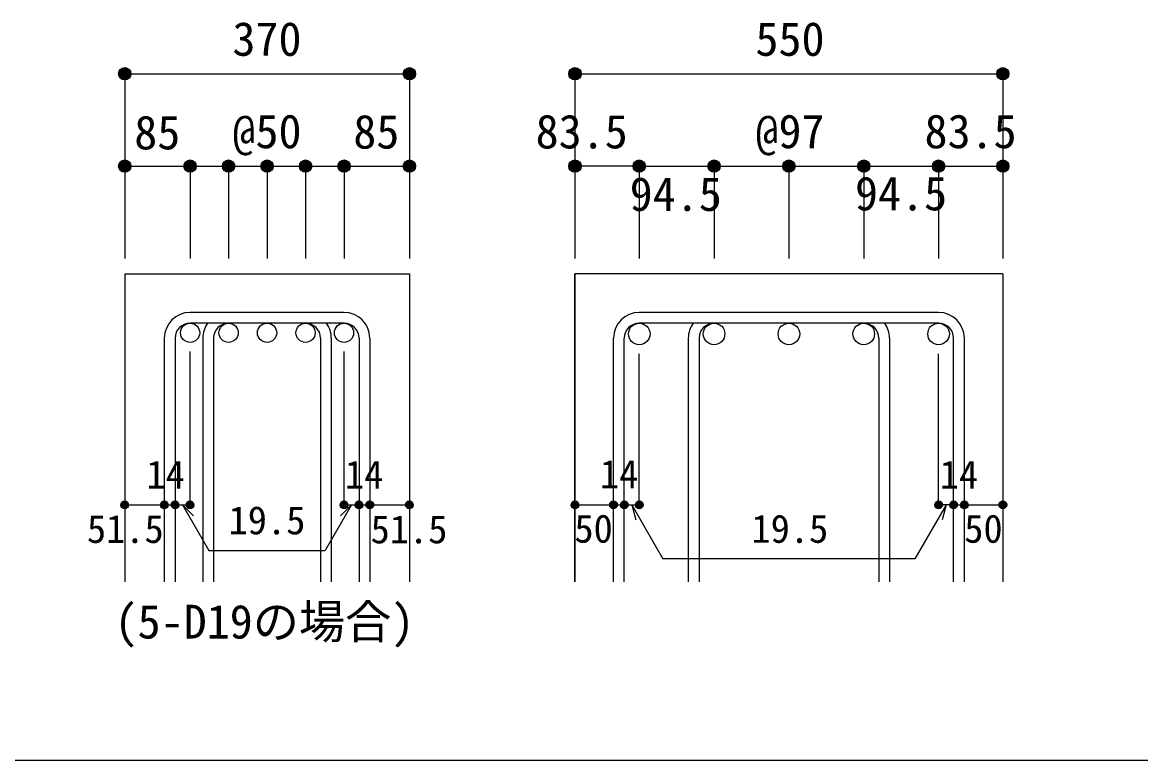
# Model space of a CAD drawing. Units: millimetres at full size, sheet at 1:20. Extents: x -3982 to 3969, y -2797 to 2801.
# Drawn here: x -628 to 825, y -2797 to -1838 of the extents above; entities that cross this region are included whole.
import ezdxf
from ezdxf.enums import TextEntityAlignment as Align

# ---------------------------------------------------------------- set-up
doc = ezdxf.new("R2010")
doc.units = ezdxf.units.MM
doc.header["$LTSCALE"] = 20
doc.header["$PDMODE"] = 32
doc.header["$PDSIZE"] = 10
for name, color, linetype in [('6-1_躯体線', 2, 'Continuous'), ('6-5_梁主筋', 7, 'Continuous'), ('6-6_S.T.P.', 7, 'Continuous'), ('6-7_文字', 7, 'Continuous'), ('6-D_寸法', 4, 'Continuous'), ('F-0_枠', 6, 'Continuous')]:
    doc.layers.add(name, color=color, linetype=linetype)
doc.styles.add('ＭＳ ゴシック', font='')
doc.styles.get('ＭＳ ゴシック').set_extended_font_data('MS Gothic')

msp = doc.modelspace()

# ---------------------------------------------------------------- linework, layer by layer
at = {"layer": '6-1_躯体線'}
for p, q in [((-494.77, -2164.67), (-494.77, -2564.67)), ((-494.77, -2164.67), (-124.77, -2164.67)), ((-124.77, -2164.67), (-124.77, -2564.67)), ((90.34, -2564.67), (90.34, -2164.67)), ((90.34, -2164.67), (90.34, -2564.67)), ((646.24, -2164.67), (90.34, -2164.67)), ((646.24, -2164.67), (646.24, -2564.67)), ((646.24, -2164.67), (646.24, -2564.67))]:
    msp.add_line(p, q, dxfattribs=at)
at = {"layer": '6-5_梁主筋', "color": 3}
for centre, radius in [((-409.77, -2241.17), 12.5), ((-359.77, -2241.17), 12.5), ((-309.77, -2241.17), 12.5), ((-259.77, -2241.17), 12.5), ((-209.77, -2241.17), 12.5), ((173.84, -2242.67), 14), ((271.07, -2242.67), 14), ((368.29, -2242.67), 14), ((465.52, -2242.67), 14), ((562.74, -2242.67), 14)]:
    msp.add_circle(centre, radius, dxfattribs=at)
at = {"layer": '6-6_S.T.P.'}
for p, q in [((-209.77, -2214.67), (-409.77, -2214.67)), ((562.74, -2214.67), (173.84, -2214.67)), ((-209.77, -2228.67), (-409.77, -2228.67)), ((562.74, -2228.67), (173.84, -2228.67)), ((-443.27, -2248.17), (-443.27, -2564.67)), ((-429.27, -2248.17), (-429.27, -2564.67)), ((-393.27, -2248.17), (-393.27, -2564.67)), ((-379.27, -2248.17), (-379.27, -2564.67)), ((-240.27, -2248.17), (-240.27, -2564.67)), ((-226.27, -2248.17), (-226.27, -2564.67)), ((-190.27, -2248.17), (-190.27, -2564.67)), ((-176.27, -2248.17), (-176.27, -2564.67)), ((140.34, -2564.67), (140.34, -2248.17)), ((154.34, -2564.67), (154.34, -2248.17)), ((237.57, -2248.17), (237.57, -2564.67)), ((251.57, -2248.17), (251.57, -2564.67)), ((485.02, -2248.17), (485.02, -2564.67)), ((499.02, -2248.17), (499.02, -2564.67)), ((582.24, -2564.67), (582.24, -2248.17)), ((596.24, -2564.67), (596.24, -2248.17))]:
    msp.add_line(p, q, dxfattribs=at)
for centre, radius, start, end in [((-409.77, -2248.17), 33.5, 90, 180), ((-209.77, -2248.17), 33.5, 0, 90), ((173.84, -2248.17), 33.5, 90, 180), ((562.74, -2248.17), 33.5, 0, 90), ((-409.77, -2248.17), 19.5, 90, 180), ((-359.77, -2248.17), 33.5, 144.40235, 180), ((-359.77, -2248.17), 19.5, 90, 180), ((-259.77, -2248.17), 19.5, 0, 90), ((-259.77, -2248.17), 33.5, 0, 35.59765), ((-209.77, -2248.17), 19.5, 0, 90), ((173.84, -2248.17), 19.5, 90, 180), ((271.07, -2248.17), 33.5, 144.40235, 180), ((271.07, -2248.17), 19.5, 90, 180), ((465.52, -2248.17), 19.5, 0, 90), ((465.52, -2248.17), 33.5, 0, 35.59765), ((562.74, -2248.17), 19.5, 0, 90)]:
    msp.add_arc(centre, radius, start, end, dxfattribs=at)
at = {"layer": '6-D_寸法'}
for p, q in [((-494.77, -1904.67), (-494.77, -2024.67)), ((-494.77, -1904.67), (-124.77, -1904.67)), ((-124.77, -1904.67), (-124.77, -2024.67)), ((90.34, -1904.67), (90.34, -2024.67)), ((90.34, -1904.67), (90.34, -2024.67)), ((90.34, -1904.67), (646.24, -1904.67)), ((646.24, -1904.67), (646.24, -2024.67)), ((-494.77, -2024.67), (-409.77, -2024.67)), ((-494.77, -2024.67), (-494.77, -2144.67)), ((-409.77, -2024.67), (-409.77, -2144.67)), ((-409.77, -2024.67), (-309.77, -2024.67)), ((-359.77, -2024.67), (-359.77, -2144.67)), ((-309.77, -2024.67), (-209.77, -2024.67)), ((-309.77, -2024.67), (-309.77, -2144.67)), ((-259.77, -2024.67), (-259.77, -2144.67)), ((-209.77, -2024.67), (-209.77, -2144.67)), ((-209.77, -2024.67), (-124.77, -2024.67)), ((-124.77, -2024.67), (-124.77, -2144.67)), ((173.84, -2024.67), (90.34, -2024.67)), ((90.34, -2024.67), (90.34, -2144.67)), ((173.84, -2024.67), (173.84, -2144.67)), ((173.84, -2024.67), (173.84, -2144.67)), ((173.84, -2024.67), (305.47, -2024.67)), ((173.84, -2024.67), (173.84, -2144.67)), ((271.07, -2024.67), (271.07, -2144.67)), ((368.29, -2024.67), (368.29, -2144.67)), ((465.52, -2024.67), (465.52, -2144.67)), ((562.74, -2024.67), (562.74, -2144.67)), ((562.74, -2024.67), (562.74, -2144.67)), ((562.74, -2024.67), (646.24, -2024.67)), ((646.24, -2024.67), (646.24, -2144.67)), ((-409.77, -2464.67), (-409.77, -2265.34)), ((-209.77, -2464.67), (-209.77, -2265.34)), ((173.84, -2464.67), (173.84, -2268.58)), ((562.74, -2464.67), (562.74, -2268.58)), ((-494.77, -2464.67), (-443.27, -2464.67)), ((-443.27, -2464.67), (-409.77, -2464.67)), ((-419.52, -2464.67), (-405.38, -2478.81)), ((-419.52, -2464.67), (-385.3, -2523.95)), ((-200.02, -2464.67), (-234.24, -2523.95)), ((-200.02, -2464.67), (-214.16, -2478.81)), ((-209.77, -2464.67), (-124.77, -2464.67)), ((-190.27, -2464.67), (-176.27, -2464.67)), ((90.34, -2464.67), (140.34, -2464.67)), ((140.34, -2464.67), (154.34, -2464.67)), ((154.34, -2464.67), (173.84, -2464.67)), ((164.09, -2464.67), (204.54, -2534.73)), ((164.09, -2464.67), (169.27, -2483.99)), ((572.49, -2464.67), (532.04, -2534.73)), ((582.24, -2464.67), (562.74, -2464.67)), ((572.49, -2464.67), (567.31, -2483.99)), ((582.24, -2464.67), (596.24, -2464.67)), ((596.24, -2464.67), (646.24, -2464.67)), ((-385.3, -2523.95), (-234.24, -2523.95)), ((532.04, -2534.73), (204.54, -2534.73))]:
    msp.add_line(p, q, dxfattribs=at)
for points in [[(-124.77, -1904.67), (-124.77, -2024.67), (-124.77, -2144.67)], [(305.47, -2024.67), (434.11, -2024.67), (562.74, -2024.67), (562.74, -2144.67)]]:
    msp.add_lwpolyline(points, dxfattribs=at)
for centre, radius in [((-494.77, -1904.67), 8), ((-494.77, -1904.67), 7.2), ((-494.77, -1904.67), 6.4), ((-494.77, -1904.67), 5.6), ((-494.77, -1904.67), 4.8), ((-494.77, -1904.67), 4), ((-494.77, -1904.67), 3.2), ((-494.77, -1904.67), 2.4), ((-494.77, -1904.67), 1.6), ((-124.77, -1904.67), 8), ((-124.77, -1904.67), 7.2), ((-124.77, -1904.67), 6.4), ((-124.77, -1904.67), 5.6), ((-124.77, -1904.67), 4.8), ((-124.77, -1904.67), 4), ((-124.77, -1904.67), 3.2), ((-124.77, -1904.67), 2.4), ((-124.77, -1904.67), 1.6), ((90.34, -1904.67), 8), ((90.34, -1904.67), 7.2), ((90.34, -1904.67), 6.4), ((90.34, -1904.67), 5.6), ((90.34, -1904.67), 4.8), ((90.34, -1904.67), 4), ((90.34, -1904.67), 3.2), ((90.34, -1904.67), 2.4), ((90.34, -1904.67), 1.6), ((646.24, -1904.67), 8), ((646.24, -1904.67), 7.2), ((646.24, -1904.67), 6.4), ((646.24, -1904.67), 5.6), ((646.24, -1904.67), 4.8), ((646.24, -1904.67), 4), ((646.24, -1904.67), 3.2), ((646.24, -1904.67), 2.4), ((646.24, -1904.67), 1.6), ((-494.77, -1904.67), 0.8), ((-124.77, -1904.67), 0.8), ((90.34, -1904.67), 0.8), ((646.24, -1904.67), 0.8), ((-494.77, -2024.67), 8), ((-494.77, -2024.67), 7.2), ((-494.77, -2024.67), 6.4), ((-494.77, -2024.67), 5.6), ((-409.77, -2024.67), 8), ((-409.77, -2024.67), 7.2), ((-409.77, -2024.67), 6.4), ((-409.77, -2024.67), 5.6), ((-359.77, -2024.67), 8), ((-359.77, -2024.67), 7.2), ((-359.77, -2024.67), 6.4), ((-359.77, -2024.67), 5.6), ((-309.77, -2024.67), 8), ((-309.77, -2024.67), 7.2), ((-309.77, -2024.67), 6.4), ((-309.77, -2024.67), 5.6), ((-259.77, -2024.67), 8), ((-259.77, -2024.67), 7.2), ((-259.77, -2024.67), 6.4), ((-259.77, -2024.67), 5.6), ((-209.77, -2024.67), 8), ((-209.77, -2024.67), 7.2), ((-209.77, -2024.67), 6.4), ((-209.77, -2024.67), 5.6), ((-124.77, -2024.67), 8), ((-124.77, -2024.67), 7.2), ((-124.77, -2024.67), 6.4), ((-124.77, -2024.67), 5.6), ((90.34, -2024.67), 8), ((90.34, -2024.67), 7.2), ((90.34, -2024.67), 6.4), ((90.34, -2024.67), 5.6), ((173.84, -2024.67), 8), ((173.84, -2024.67), 7.2), ((173.84, -2024.67), 6.4), ((173.84, -2024.67), 5.6), ((271.07, -2024.67), 8), ((271.07, -2024.67), 7.2), ((271.07, -2024.67), 6.4), ((271.07, -2024.67), 5.6), ((368.29, -2024.67), 8), ((368.29, -2024.67), 7.2), ((368.29, -2024.67), 6.4), ((368.29, -2024.67), 5.6), ((465.52, -2024.67), 8), ((465.52, -2024.67), 7.2), ((465.52, -2024.67), 6.4), ((465.52, -2024.67), 5.6), ((562.74, -2024.67), 8), ((562.74, -2024.67), 7.2), ((562.74, -2024.67), 6.4), ((562.74, -2024.67), 5.6), ((646.24, -2024.67), 8), ((646.24, -2024.67), 7.2), ((646.24, -2024.67), 6.4), ((646.24, -2024.67), 5.6), ((-494.77, -2024.67), 4.8), ((-494.77, -2024.67), 4), ((-494.77, -2024.67), 3.2), ((-494.77, -2024.67), 2.4), ((-494.77, -2024.67), 1.6), ((-494.77, -2024.67), 0.8), ((-409.77, -2024.67), 4.8), ((-409.77, -2024.67), 4), ((-409.77, -2024.67), 3.2), ((-409.77, -2024.67), 2.4), ((-409.77, -2024.67), 1.6), ((-409.77, -2024.67), 0.8), ((-359.77, -2024.67), 4.8), ((-359.77, -2024.67), 4), ((-359.77, -2024.67), 3.2), ((-359.77, -2024.67), 2.4), ((-359.77, -2024.67), 1.6), ((-359.77, -2024.67), 0.8), ((-309.77, -2024.67), 4.8), ((-309.77, -2024.67), 4), ((-309.77, -2024.67), 3.2), ((-309.77, -2024.67), 2.4), ((-309.77, -2024.67), 1.6), ((-309.77, -2024.67), 0.8), ((-259.77, -2024.67), 4.8), ((-259.77, -2024.67), 4), ((-259.77, -2024.67), 3.2), ((-259.77, -2024.67), 2.4), ((-259.77, -2024.67), 1.6), ((-259.77, -2024.67), 0.8), ((-209.77, -2024.67), 4.8), ((-209.77, -2024.67), 4), ((-209.77, -2024.67), 3.2), ((-209.77, -2024.67), 2.4), ((-209.77, -2024.67), 1.6), ((-209.77, -2024.67), 0.8), ((-124.77, -2024.67), 4.8), ((-124.77, -2024.67), 4), ((-124.77, -2024.67), 3.2), ((-124.77, -2024.67), 2.4), ((-124.77, -2024.67), 1.6), ((-124.77, -2024.67), 0.8), ((90.34, -2024.67), 4.8), ((90.34, -2024.67), 4), ((90.34, -2024.67), 3.2), ((90.34, -2024.67), 2.4), ((90.34, -2024.67), 1.6), ((90.34, -2024.67), 0.8), ((173.84, -2024.67), 4.8), ((173.84, -2024.67), 4), ((173.84, -2024.67), 3.2), ((173.84, -2024.67), 2.4), ((173.84, -2024.67), 1.6), ((173.84, -2024.67), 0.8), ((271.07, -2024.67), 4.8), ((271.07, -2024.67), 4), ((271.07, -2024.67), 3.2), ((271.07, -2024.67), 2.4), ((271.07, -2024.67), 1.6), ((271.07, -2024.67), 0.8), ((368.29, -2024.67), 4.8), ((368.29, -2024.67), 4), ((368.29, -2024.67), 3.2), ((368.29, -2024.67), 2.4), ((368.29, -2024.67), 1.6), ((368.29, -2024.67), 0.8), ((465.52, -2024.67), 4.8), ((465.52, -2024.67), 4), ((465.52, -2024.67), 3.2), ((465.52, -2024.67), 2.4), ((465.52, -2024.67), 1.6), ((465.52, -2024.67), 0.8), ((562.74, -2024.67), 4.8), ((562.74, -2024.67), 4), ((562.74, -2024.67), 3.2), ((562.74, -2024.67), 2.4), ((562.74, -2024.67), 1.6), ((562.74, -2024.67), 0.8), ((646.24, -2024.67), 4.8), ((646.24, -2024.67), 4), ((646.24, -2024.67), 3.2), ((646.24, -2024.67), 2.4), ((646.24, -2024.67), 1.6), ((646.24, -2024.67), 0.8), ((-494.77, -2464.67), 4), ((-494.77, -2464.67), 3.6), ((-494.77, -2464.67), 3.2), ((-494.77, -2464.67), 2.8), ((-494.77, -2464.67), 2.4), ((-494.77, -2464.67), 2), ((-494.77, -2464.67), 1.6), ((-494.77, -2464.67), 1.2), ((-494.77, -2464.67), 0.8), ((-494.77, -2464.67), 0.4), ((-443.27, -2464.67), 4), ((-443.27, -2464.67), 3.6), ((-443.27, -2464.67), 3.2), ((-443.27, -2464.67), 2.8), ((-443.27, -2464.67), 2.4), ((-443.27, -2464.67), 2), ((-443.27, -2464.67), 1.6), ((-443.27, -2464.67), 1.2), ((-443.27, -2464.67), 0.8), ((-443.27, -2464.67), 0.4), ((-429.27, -2464.67), 4), ((-429.27, -2464.67), 3.6), ((-429.27, -2464.67), 3.2), ((-429.27, -2464.67), 2.8), ((-429.27, -2464.67), 2.4), ((-429.27, -2464.67), 2), ((-429.27, -2464.67), 1.6), ((-429.27, -2464.67), 1.2), ((-429.27, -2464.67), 0.8), ((-429.27, -2464.67), 0.4), ((-409.77, -2464.67), 4), ((-409.77, -2464.67), 3.6), ((-409.77, -2464.67), 3.2), ((-409.77, -2464.67), 2.8), ((-409.77, -2464.67), 2.4), ((-409.77, -2464.67), 2), ((-409.77, -2464.67), 1.6), ((-409.77, -2464.67), 1.2), ((-409.77, -2464.67), 0.8), ((-409.77, -2464.67), 0.4), ((-209.77, -2464.67), 4), ((-209.77, -2464.67), 3.6), ((-209.77, -2464.67), 3.2), ((-209.77, -2464.67), 2.8), ((-209.77, -2464.67), 2.4), ((-209.77, -2464.67), 2), ((-209.77, -2464.67), 1.6), ((-209.77, -2464.67), 1.2), ((-209.77, -2464.67), 0.8), ((-209.77, -2464.67), 0.4), ((-190.27, -2464.67), 4), ((-190.27, -2464.67), 3.6), ((-190.27, -2464.67), 3.2), ((-190.27, -2464.67), 2.8), ((-190.27, -2464.67), 2.4), ((-190.27, -2464.67), 2), ((-190.27, -2464.67), 1.6), ((-190.27, -2464.67), 1.2), ((-190.27, -2464.67), 0.8), ((-190.27, -2464.67), 0.4), ((-176.27, -2464.67), 4), ((-176.27, -2464.67), 3.6), ((-176.27, -2464.67), 3.2), ((-176.27, -2464.67), 2.8), ((-176.27, -2464.67), 2.4), ((-176.27, -2464.67), 2), ((-176.27, -2464.67), 1.6), ((-176.27, -2464.67), 1.2), ((-176.27, -2464.67), 0.8), ((-176.27, -2464.67), 0.4), ((-124.77, -2464.67), 4), ((-124.77, -2464.67), 3.6), ((-124.77, -2464.67), 3.2), ((-124.77, -2464.67), 2.8), ((-124.77, -2464.67), 2.4), ((-124.77, -2464.67), 2), ((-124.77, -2464.67), 1.6), ((-124.77, -2464.67), 1.2), ((-124.77, -2464.67), 0.8), ((-124.77, -2464.67), 0.4), ((90.34, -2464.67), 4), ((90.34, -2464.67), 3.6), ((90.34, -2464.67), 3.2), ((90.34, -2464.67), 2.8), ((90.34, -2464.67), 2.4), ((90.34, -2464.67), 2), ((90.34, -2464.67), 1.6), ((90.34, -2464.67), 1.2), ((90.34, -2464.67), 0.8), ((90.34, -2464.67), 0.4), ((140.34, -2464.67), 4), ((140.34, -2464.67), 3.6), ((140.34, -2464.67), 3.2), ((140.34, -2464.67), 2.8), ((140.34, -2464.67), 2.4), ((140.34, -2464.67), 2), ((140.34, -2464.67), 1.6), ((140.34, -2464.67), 1.2), ((140.34, -2464.67), 0.8), ((140.34, -2464.67), 0.4), ((154.34, -2464.67), 4), ((154.34, -2464.67), 3.6), ((154.34, -2464.67), 3.2), ((154.34, -2464.67), 2.8), ((154.34, -2464.67), 2.4), ((154.34, -2464.67), 2), ((154.34, -2464.67), 1.6), ((154.34, -2464.67), 1.2), ((154.34, -2464.67), 0.8), ((154.34, -2464.67), 0.4), ((173.84, -2464.67), 4), ((173.84, -2464.67), 3.6), ((173.84, -2464.67), 3.2), ((173.84, -2464.67), 2.8), ((173.84, -2464.67), 2.4), ((173.84, -2464.67), 2), ((173.84, -2464.67), 1.6), ((173.84, -2464.67), 1.2), ((173.84, -2464.67), 0.8), ((173.84, -2464.67), 0.4), ((562.74, -2464.67), 4), ((562.74, -2464.67), 3.6), ((562.74, -2464.67), 3.2), ((562.74, -2464.67), 2.8), ((562.74, -2464.67), 2.4), ((562.74, -2464.67), 2), ((562.74, -2464.67), 1.6), ((562.74, -2464.67), 1.2), ((562.74, -2464.67), 0.8), ((562.74, -2464.67), 0.4), ((582.24, -2464.67), 4), ((582.24, -2464.67), 3.6), ((582.24, -2464.67), 3.2), ((582.24, -2464.67), 2.8), ((582.24, -2464.67), 2.4), ((582.24, -2464.67), 2), ((582.24, -2464.67), 1.6), ((582.24, -2464.67), 1.2), ((582.24, -2464.67), 0.8), ((582.24, -2464.67), 0.4), ((596.24, -2464.67), 4), ((596.24, -2464.67), 3.6), ((596.24, -2464.67), 3.2), ((596.24, -2464.67), 2.8), ((596.24, -2464.67), 2.4), ((596.24, -2464.67), 2), ((596.24, -2464.67), 1.6), ((596.24, -2464.67), 1.2), ((596.24, -2464.67), 0.8), ((596.24, -2464.67), 0.4), ((646.24, -2464.67), 4), ((646.24, -2464.67), 3.6), ((646.24, -2464.67), 3.2), ((646.24, -2464.67), 2.8), ((646.24, -2464.67), 2.4), ((646.24, -2464.67), 2), ((646.24, -2464.67), 1.6), ((646.24, -2464.67), 1.2), ((646.24, -2464.67), 0.8), ((646.24, -2464.67), 0.4)]:
    msp.add_circle(centre, radius, dxfattribs=at)
at = {"layer": '6-D_寸法', "color": 7}
for p in [(-494.77, -1904.67), (-124.77, -1904.67), (90.34, -1904.67), (646.24, -1904.67), (-494.77, -2024.67), (-409.77, -2024.67), (-359.77, -2024.67), (-309.77, -2024.67), (-259.77, -2024.67), (-209.77, -2024.67), (-124.77, -2024.67), (90.34, -2024.67), (173.84, -2024.67), (271.07, -2024.67), (368.29, -2024.67), (465.52, -2024.67), (562.74, -2024.67), (562.74, -2024.67), (646.24, -2024.67), (-494.77, -2464.67), (-443.27, -2464.67), (-429.27, -2464.67), (-409.77, -2464.67), (-209.77, -2464.67), (-190.27, -2464.67), (-176.27, -2464.67), (-124.77, -2464.67), (90.34, -2464.67), (140.34, -2464.67), (154.34, -2464.67), (173.84, -2464.67), (173.84, -2464.67), (173.84, -2464.67), (562.74, -2464.67), (582.24, -2464.67), (596.24, -2464.67), (646.24, -2464.67)]:
    msp.add_point(p, dxfattribs=at)
at = {"layer": 'F-0_枠'}
msp.add_line((3969.4, -2796.83), (-3981.92, -2796.83), dxfattribs=at)

# ---------------------------------------------------------------- texts
at = {"layer": '6-7_文字', "style": 'ＭＳ ゴシック'}
msp.add_text('(5-D19の場合)', height=43.99, dxfattribs=at).set_placement((-507.92, -2651.51), align=Align.BOTTOM_LEFT)
at = {"layer": '6-D_寸法', "style": 'ＭＳ ゴシック'}
for s, height, p in [('370', 43.99, (-354.77, -1894.67)), ('550', 43.99, (324.79, -1894.67)), ('85', 43.99, (-482.35, -2016.16)), ('@50', 43.99, (-354.77, -2014.67)), ('85', 43.99, (-197.71, -2015.13)), ('83.5', 43.99, (39.17, -2014.93)), ('@97', 43.99, (324.79, -2014.67)), ('83.5', 43.99, (544.49, -2014.67)), ('94.5', 43.99, (161.4, -2096.13)), ('94.5', 43.99, (454.18, -2095.4)), ('14', 36.66, (-466.58, -2454.6)), ('14', 36.66, (-208.66, -2454.67)), ('14', 36.66, (122.67, -2454.01)), ('14', 36.66, (564.32, -2454.67)), ('19.5', 36.66, (-359.77, -2513.95)), ('51.5', 36.66, (-543.81, -2525.14)), ('51.5', 36.66, (-175.23, -2525.6)), ('50', 36.66, (89.55, -2524.75)), ('19.5', 36.66, (319.64, -2524.94)), ('50', 36.66, (596.11, -2524.85))]:
    msp.add_text(s, height=height, dxfattribs=at).set_placement(p, align=Align.BOTTOM_LEFT)

doc.saveas('drawing.dxf')
